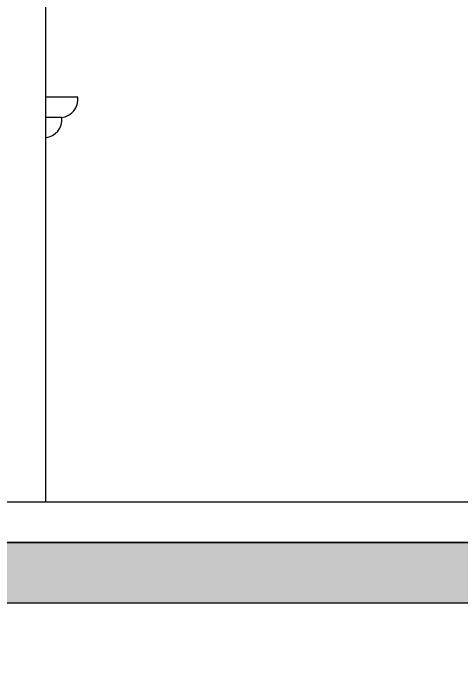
# Model space of a CAD drawing. Header units: inches. Extents: x 0.9 to 45.9, y 0.4 to 30.4.
# Drawn here: x 27.98 to 29.088, y 9.034 to 10.642 of the extents above; entities that cross this region are included whole.
import ezdxf

# ---------------------------------------------------------------- set-up
doc = ezdxf.new("R2010")
doc.units = ezdxf.units.IN
doc.header["$MEASUREMENT"] = 0
doc.layers.add('MUROS', color=9, linetype='Continuous')

msp = doc.modelspace()

# ---------------------------------------------------------------- hatches: boundary and pattern name
at = {"linetype": 'ByBlock', "ltscale": 0.01}
h = msp.add_hatch(dxfattribs=at)
h.set_pattern_fill('EARTH', color=34, scale=0.02, style=0)
h.set_pattern_definition([(0, (-1796.467, -909.33749), (0.127, 0.127), [0.127, -0.127]), (0, (-1796.467, -909.28987), (0.127, 0.127), [0.127, -0.127]), (0, (-1796.467, -909.24224), (0.127, 0.127), [0.127, -0.127]), (90, (-1796.45113, -909.22637), (-0.127, 0.127), [0.127, -0.127]), (90, (-1796.4035, -909.22637), (-0.127, 0.127), [0.127, -0.127]), (90, (-1796.35588, -909.22637), (-0.127, 0.127), [0.127, -0.127])])
h.paths.add_polyline_path([(19.4599, 9.3342), (35.0849, 9.3342), (35.0849, 9.1842), (36.0849, 9.1842), (36.0849, 9.0342), (34.9349, 9.0342), (34.9349, 9.1842), (19.6099, 9.1842), (19.6099, 9.0342), (18.4599, 9.0342), (18.4599, 9.1842), (19.4599, 9.1842)])

# ---------------------------------------------------------------- linework, layer by layer
at = {"color": 34, "linetype": 'ByBlock', "ltscale": 0.01, "elevation": -0.074}
msp.add_lwpolyline([(19.4599, 9.3342), (35.0849, 9.3342), (35.0849, 9.1842), (36.0849, 9.1842), (36.0849, 9.0342), (34.9349, 9.0342), (34.9349, 9.1842), (19.6099, 9.1842), (19.6099, 9.0342), (18.4599, 9.0342), (18.4599, 9.1842), (19.4599, 9.1842), (19.4599, 9.3342)], dxfattribs=at)
at = {"layer": 'MUROS'}
for p, q in [((28.0599, 11.7847, -0.074), (28.0599, 9.4342, -0.074)), ((28.1399, 10.4342, -0.074), (28.0599, 10.4342, -0.074)), ((28.0999, 10.3842, -0.074), (28.0599, 10.3842, -0.074)), ((28.0599, 9.4343, -0.074), (27.4099, 9.4343, -0.074)), ((33.5599, 9.4342, -0.074), (28.0599, 9.4342, -0.074)), ((33.5599, 9.3342, -0.074), (19.4599, 9.3342, -0.074))]:
    msp.add_line(p, q, dxfattribs=at)
for centre, radius, start, end in [((28.0945, 10.4295, -0.074), 0.0457, 276.8143, 5.8661), ((28.0548, 10.3792, -0.074), 0.0454, 276.4537, 6.2267)]:
    msp.add_arc(centre, radius, start, end, dxfattribs=at)

doc.saveas('drawing.dxf')
